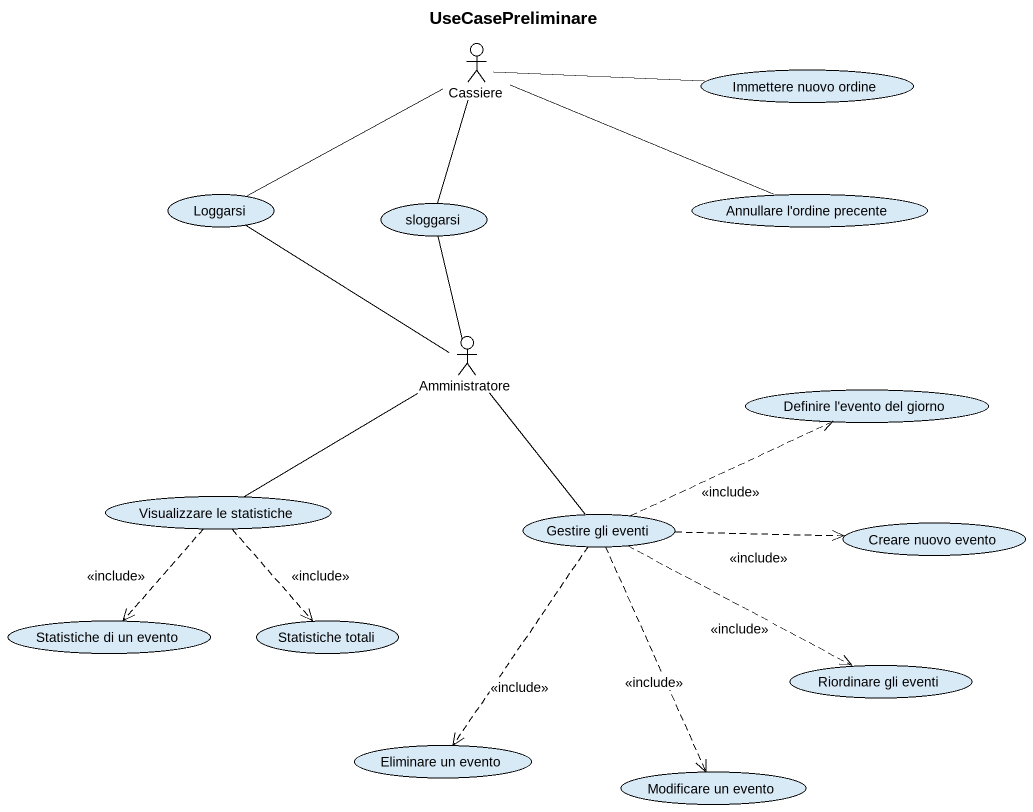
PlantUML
@startuml
title UseCasePreliminare
actor Cassiere
usecase "Immettere nuovo ordine" as Immettere_nuovo_ordine
usecase Loggarsi
usecase sloggarsi
usecase "Annullare l'ordine precente" as Annullare_l_ordine_precente
actor Amministratore
usecase "Definire l'evento del giorno" as Definire_l_evento_del_giorno
usecase "Visualizzare le statistiche" as Visualizzare_le_statistiche
usecase "Gestire gli eventi" as Gestire_gli_eventi
usecase "Creare nuovo evento" as Creare_nuovo_evento
usecase "Statistiche di un evento" as Statistiche_di_un_evento
usecase "Statistiche totali" as Statistiche_totali
usecase "Riordinare gli eventi" as Riordinare_gli_eventi
usecase "Eliminare un evento" as Eliminare_un_evento
usecase "Modificare un evento" as Modificare_un_evento
Immettere_nuovo_ordine -left- Cassiere
Loggarsi -right- Cassiere
sloggarsi -up- Cassiere
sloggarsi -- Amministratore
Annullare_l_ordine_precente -left- Cassiere
Amministratore -up- Loggarsi
Visualizzare_le_statistiche -right- Amministratore
Visualizzare_le_statistiche ..> Statistiche_di_un_evento : <<include>>
Visualizzare_le_statistiche ..> Statistiche_totali : <<include>>
Gestire_gli_eventi -up- Amministratore
Gestire_gli_eventi .right.> Definire_l_evento_del_giorno : <<include>>
Gestire_gli_eventi .right.> Creare_nuovo_evento : <<include>>
Gestire_gli_eventi .right.> Riordinare_gli_eventi : <<include>>
Gestire_gli_eventi ..> Eliminare_un_evento : <<include>>
Gestire_gli_eventi ..> Modificare_un_evento : <<include>>
@enduml
